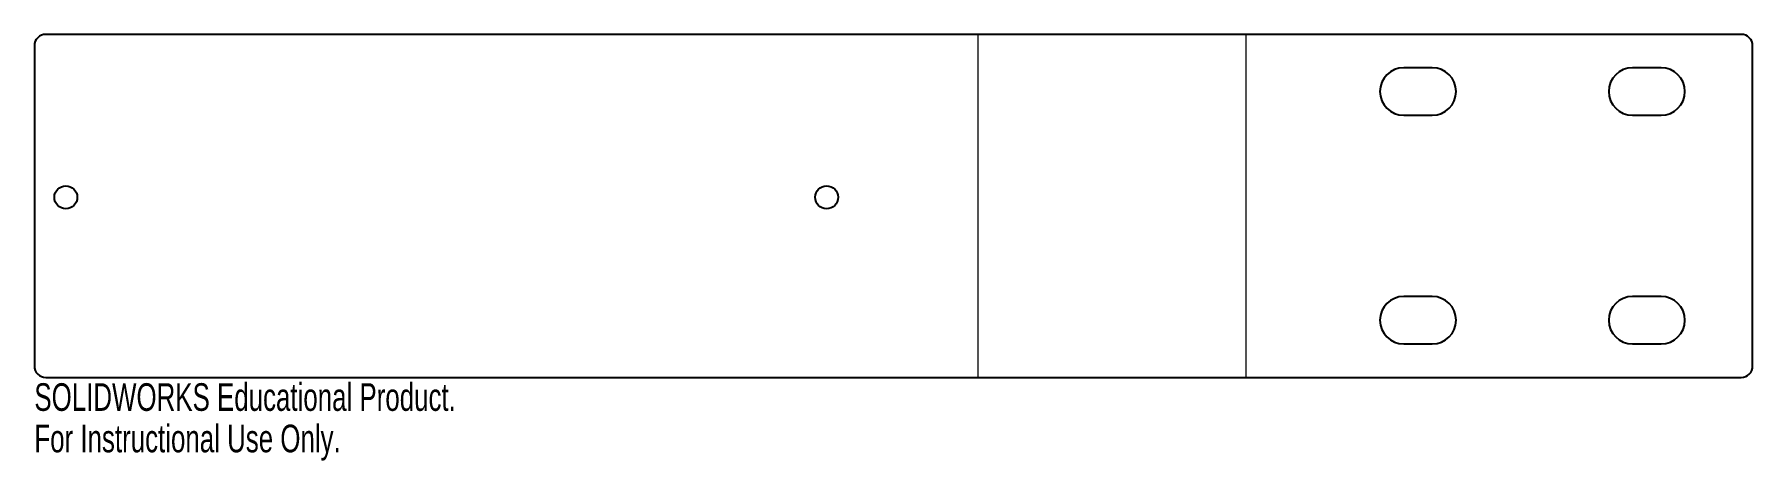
# Model space of a CAD drawing. Header units: millimetres. Extents: x -148 to 153, y -45 to 30.
import ezdxf

# ---------------------------------------------------------------- set-up
doc = ezdxf.new("R2010")
doc.units = ezdxf.units.MM
doc.styles.add('SLDTEXTSTYLE0', font='TXT', dxfattribs={"width": 0.7})

msp = doc.modelspace()

# ---------------------------------------------------------------- linework, layer by layer
at = {"color": 7, "linetype": 'Continuous', "lineweight": 25}
for p, q in [((-147.5, 28), (-147.5, -28)), ((150.89, 30), (-145.5, 30)), ((152.89, -28), (152.89, 28)), ((96.89, 24.15), (91.89, 24.15)), ((136.89, 24.15), (131.89, 24.15)), ((91.89, 15.85), (96.89, 15.85)), ((131.89, 15.85), (136.89, 15.85)), ((96.89, -15.85), (91.89, -15.85)), ((136.89, -15.85), (131.89, -15.85)), ((91.89, -24.15), (96.89, -24.15)), ((131.89, -24.15), (136.89, -24.15)), ((-145.5, -30), (150.89, -30))]:
    msp.add_line(p, q, dxfattribs=at)
at = {"color": 8, "linetype": 'Continuous', "lineweight": 0}
for p, q in [((17.5, -30), (17.5, 30)), ((64.32, -30), (64.32, 30))]:
    msp.add_line(p, q, dxfattribs=at)
at = {"color": 7, "linetype": 'Continuous', "lineweight": 25}
for centre in [(-142, 1.5), (-9, 1.5)]:
    msp.add_circle(centre, 2, dxfattribs=at)
for centre, radius, start, end in [((-145.5, 28), 2, 90, 180), ((150.89, 28), 2, 0, 90), ((91.89, 20), 4.15, 90, 270), ((96.89, 20), 4.15, 270, 90), ((131.89, 20), 4.15, 90, 270), ((136.89, 20), 4.15, 270, 90), ((91.89, -20), 4.15, 90, 270), ((96.89, -20), 4.15, 270, 90), ((131.89, -20), 4.15, 90, 270), ((136.89, -20), 4.15, 270, 90), ((-145.5, -28), 2, 180, 270), ((150.89, -28), 2, 270, 0)]:
    msp.add_arc(centre, radius, start, end, dxfattribs=at)

# ---------------------------------------------------------------- texts
at = {"color": 7, "linetype": 'Continuous', "char_height": 4.8336, "attachment_point": 1, "style": 'SLDTEXTSTYLE0'}
for s, insert in [('SOLIDWORKS Educational Product.', (-147.5, -31.02)), ('For Instructional Use Only.', (-147.5, -38.27))]:
    msp.add_mtext(s, dxfattribs=dict(at, insert=insert))

doc.saveas('drawing.dxf')
